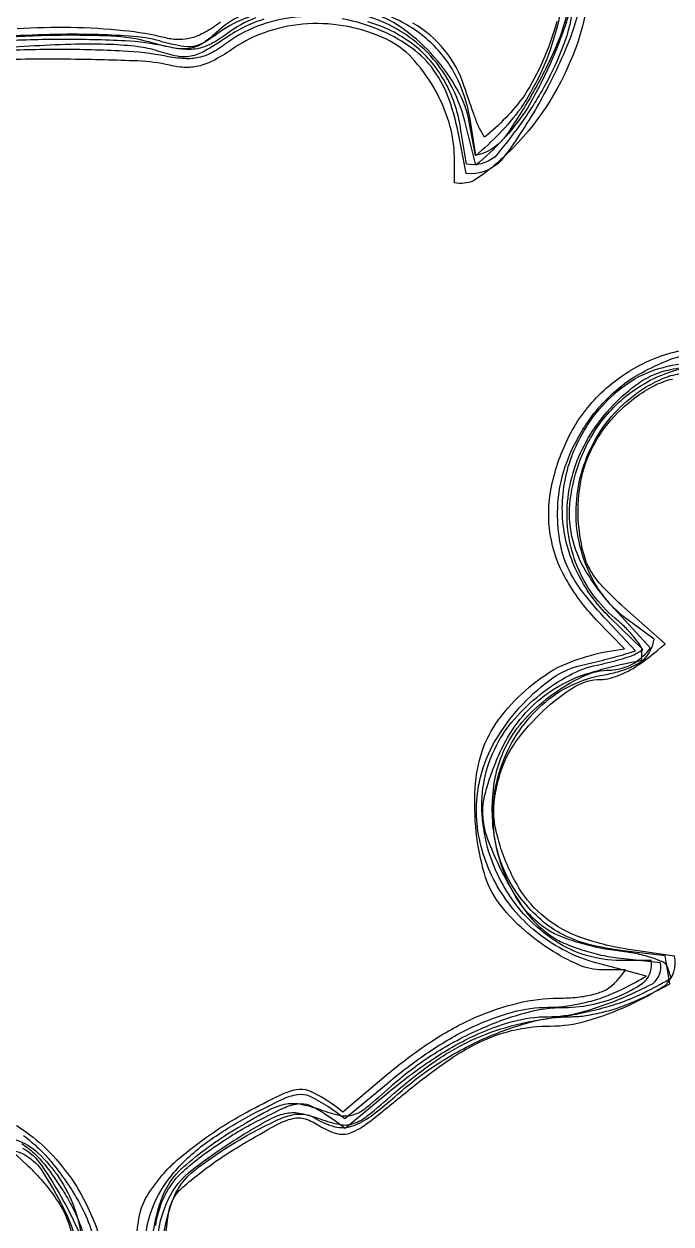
# Model space of a CAD drawing. Extents: x 0 to 564, y 0 to 802.
# Drawn here: x 282 to 351.1, y 429.9 to 558 of the extents above; entities that cross this region are included whole.
import ezdxf

# ---------------------------------------------------------------- set-up
doc = ezdxf.new("R2010")
doc.units = 0

msp = doc.modelspace()

# ---------------------------------------------------------------- linework, layer by layer
at = {"color": 250}
for points in [[(342.152443, 567.339775, -0.123211), (340.934481, 555.422528, -0.106738), (334.247711, 544.75, -0.016401), (332.753758, 543.314014, -0.02114), (331.286343, 542.101562, -0.019497), (330.005346, 541.207623, -0.143546), (328, 541), (327.978027, 543.75), (327.978027, 543.75, 0.072861), (327.406445, 547.445691, 0.056106), (325.77404, 551.191223, 0.057712), (323.423979, 554.358184, 0.093782), (320.725739, 556.325867, 0.062569), (316.618863, 557.678134, 0.062394), (312.301147, 557.974304, 0.063818), (308.133411, 557.200379, 0.071412), (304.465515, 555.412048, -0.022938), (302.406753, 554.148757, -0.060174), (300.802444, 553.499962, -0.073795), (299.292698, 553.322857, -0.050276), (297.575989, 553.549072, 0.048399), (294.152649, 554.013129, 0.00672), (286.98024, 554.189415, 0.008298), (279.23703, 554.147135, 0.012972)], [(294.056611, 428.410483, -0.050601), (294.418541, 431.090717, -0.084781), (295.254801, 433.044115, -0.036736), (296.964783, 435.307098, -0.037651), (298.511715, 436.822213, -0.01623), (300.780422, 438.609596, -0.015951), (303.329536, 440.364515, -0.020336), (305.790894, 441.807861, -0.008055), (309.363812, 443.638923, -0.065919), (311.096222, 444.224251, -0.132461), (312.396674, 444.134104, -0.069715), (316.047363, 441.853424), (320.910156, 445.924774), (320.910156, 445.924774, -0.029462), (325.62432, 449.421042, -0.040771), (330.248119, 451.933437, -0.045563), (334.757028, 453.453574, -0.057405), (339.127563, 453.978027, 0.024555), (341.136486, 454.086316, 0.037677), (342.850689, 454.395187, 0.04497), (344.183401, 454.871825, 0.111643), (346.244904, 457), (343.770325, 457), (343.770325, 457, -0.103476), (341.267984, 457.523468, -0.04071), (338.151455, 459.201073, -0.039423), (335.092696, 461.545678, -0.050171), (332.702301, 464.175507, -0.090647), (331.177368, 467.279261, -0.041912), (330.315819, 471.708748, -0.041379), (330.195772, 476.393634, -0.065514), (330.945038, 480.333435, -0.079487), (332.666782, 483.661587, -0.052991), (335.573265, 486.832363, -0.05312), (339.070095, 489.312116, -0.081492), (346.149414, 491.25061), (343.136047, 494.375305), (343.136047, 494.375305, -0.064107), (339.841491, 498.807406, -0.088846), (338.222038, 503.475033, -0.088655), (338.321569, 508.422277, -0.063555), (340.085815, 513.677307, -0.084034), (343.400452, 518.334842, -0.081637), (348.093521, 521.697281, -0.08253), (353.568333, 523.355476, -0.088691)], [(281.209829, 440.372474, -0.05066), (283.967953, 438.280701, -0.047016), (286.728151, 435.176101, -0.04838), (288.829742, 431.638855, -0.025974), (289.899182, 429.018271, -0.057705)]]:
    msp.add_lwpolyline(points, format="xyb", dxfattribs=at)
at = {"color": 7}
for points in [[(339.750214, 562.476929, -0.042949), (338.941981, 557.651197, -0.042421), (337.319317, 553.013611, -0.04428), (335.029854, 548.919397, -0.059282), (330.266602, 543.931274), (329.645538, 547.815247), (329.645538, 547.815247, 0.080646), (328.095509, 552.500337, 0.092224), (325.189289, 556.211296, 0.085078), (320.93265, 558.837147, 0.057896)], [(305.071875, 558.809003, 0.072277), (302.549591, 557.04657, -0.042317), (301.23174, 556.003339, -0.110125), (300.10841, 555.573242, -0.085599), (298.739866, 555.606763, -0.019151), (296.459717, 556.149231, 0.045516), (294.108962, 556.579164, 0.013689), (290.476765, 556.806641, 0.012432), (286.036817, 556.8524, 0.008522), (281, 556.693176, -0.004035)], [(302.997955, 558.151245, -0.029307), (301.352684, 557.080479, -0.059486), (299.932472, 556.480827, -0.070647), (298.580587, 556.290829, -0.061017), (297.156891, 556.467285, 0.036894), (292.646195, 557.248208, 0.019969), (287.019829, 557.573441, 0.019861), (281.276088, 557.447578, 0.031164)], [(338.914812, 558.214446, -0.036889), (337.423729, 554.017357, -0.038595), (335.448482, 550.334172, -0.066643), (331.198547, 545.869751), (330.730591, 546.684875), (330.730591, 546.684875, -0.037768), (330.483557, 547.201963, -0.004626), (330.040379, 548.37606, -0.005456), (329.541225, 549.78373, -0.00448), (329.038086, 551.297485, 0.093172), (326.929164, 555.178666, 0.092541), (323.550545, 558.040024, 0.078995)], [(296.706283, 426.539036, -0.069341), (297.797825, 432.179802, -0.147893), (300.324568, 435.694783, -0.03888), (306.203583, 439.514282, -0.012738), (308.936635, 440.912767, -0.054177), (310.664944, 441.522648, -0.094388), (311.960178, 441.57808, -0.10357), (313.138855, 441.145355, 0.07589), (315.202978, 440.256166, 0.142228), (317.004921, 440.305355, 0.086441), (319.088177, 441.396036, 0.016759), (322.381378, 444.104492, -0.041099), (326.577378, 447.226223, -0.036495), (331.393314, 449.761227, -0.038098), (336.230614, 451.447417, -0.064904), (340.469635, 452, 0.039666), (342.045274, 452.125196, 0.021733), (343.943722, 452.514065, 0.021536), (345.848701, 453.079558, 0.031982), (350.990662, 455.5), (350.733917, 457), (350.477203, 458.5), (345.988586, 459.045868), (345.988586, 459.045868, -0.030464), (342.352355, 459.714807, -0.05722), (339.556919, 460.757946, -0.062886), (337.246219, 462.328886, -0.04543), (335.103821, 464.595123, -0.135399), (332.237213, 471.425616, -0.121746), (333.11285, 479.066204, -0.123088), (337.429636, 485.357801, -0.140191), (344.003967, 488.500671, 0.030985), (345.640242, 488.882621, 0.037946), (347.105541, 489.446117, 0.0418), (348.227076, 490.098034, 0.14968), (349.324554, 492.288147), (346.634277, 494.247864), (346.634277, 494.247864, -0.132412), (342.259659, 499.680446, -0.120393), (341.003807, 506.782825, -0.116914), (343.162962, 513.827811, -0.119981), (348.240845, 519.075195, -0.040028), (350.202757, 520.104064, -0.060419), (352.053864, 520.640945, -0.046653)], [(296.889839, 425.862602, -0.009279), (297.423985, 430.907447, -0.108979), (298.081024, 432.758118, -0.072438), (298.956873, 433.791935, -0.015966), (300.752693, 435.278259, -0.016286), (302.960036, 436.877148, -0.015029), (305.325684, 438.374359, -0.007738), (308.976361, 440.458425, -0.067079), (310.717907, 441.132488, -0.136697), (312.047963, 441.084083, -0.068094), (313.582336, 440.354095, 0.075338), (315.37914, 439.53082, 0.165331), (316.871082, 439.603157, 0.071527), (318.772838, 440.689393, 0.006667), (323, 444.073608, -0.021044), (327.366741, 447.368156, -0.044302), (331.058601, 449.46106, -0.05412), (334.539407, 450.610864, -0.052776), (338.21582, 451, 0.070267), (342.107705, 451.549658, 0.038048), (346.647846, 453.241322, 0.033958), (350.529777, 455.365134, 0.255952), (351.5, 458.475281), (346.871674, 459.137329), (346.871674, 459.137329, -0.04758), (341.599459, 460.411722, -0.084731), (337.69495, 462.551445, -0.089941), (334.871777, 465.763689, -0.059725), (332.855835, 470.25, -0.028951), (332.348651, 472.277458, -0.047177), (332.184155, 474.041939, -0.046146), (332.352235, 475.833314, -0.026335), (332.866058, 477.947266, -0.083199), (334.510164, 481.289902, -0.048994), (337.456783, 484.64249, -0.049658), (340.804595, 487.201337, -0.139234), (343.617065, 488, 0.067456), (344.613366, 488.135026, 0.032436), (345.833664, 488.55883, 0.031434), (347.069618, 489.174202, 0.038984), (350.477173, 491.80481), (346.143158, 495.652405), (346.143158, 495.652405, -0.020449), (343.832047, 497.879615, -0.060574), (342.515301, 499.640812, -0.069252), (341.755223, 501.528945, -0.033099), (341.290497, 504.108429, -0.06027), (341.324446, 508.192519, -0.069238), (342.352489, 511.951477, -0.069456), (344.364012, 515.277655, -0.061204), (347.288055, 518.090088, -0.042923), (349.308638, 519.351011, -0.06279), (351.278267, 520.062622, -0.044006)], [(279.915314, 438.428192), (282.401306, 436.092712), (282.401306, 436.092712, -0.053849), (285.453078, 432.535107, -0.089999), (287.063122, 428.948143, -0.070544)], [(280.185126, 437.696287, -0.158866), (282.213882, 437.191509, -0.110609), (284.018453, 435.40888, -0.024866), (286.183228, 431.640869, -0.037366), (287.302487, 428.971581, -0.066807)]]:
    msp.add_lwpolyline(points, format="xyb", dxfattribs=at)
at = {"color": 8}
for points in [[(341.679321, 561.940308, -0.066323), (340.167743, 556.028752, -0.035291), (336.854168, 549.227211, -0.0307), (333.003241, 543.416508, -0.235236), (329.222595, 542), (328.525574, 545.715454), (328.525574, 545.715454, 0.0377), (327.404998, 549.91408, 0.071756), (325.795956, 553.008965, 0.078695), (323.492292, 555.338679, 0.054424), (320.278992, 557.200806, 0.060197), (315.990338, 558.50972, 0.062073)], [(311.558586, 558.740326, 0.064673), (307.372546, 557.886693, 0.076725), (303.803101, 556.012573, -0.033025), (302.11993, 554.932224, -0.070857), (300.681057, 554.38549, -0.070757), (299.145485, 554.261816, -0.032856), (297.157166, 554.514893, 0.035834), (292.581659, 555.069689, 0.011938), (285.831383, 555.23951, 0.012171), (278.982627, 555.081526, 0.029496)], [(294.953735, 427.71521, -0.0922), (295.712069, 431.557567, -0.077551), (297.825249, 435.135185, -0.063632), (301.354157, 438.45837, -0.036509), (306.328857, 441.54483, -0.00876), (309.635903, 443.203128, -0.07353), (311.227039, 443.696175, -0.136142), (312.471261, 443.550023, -0.055924), (316.279053, 441.116241), (320.889526, 444.949951), (320.889526, 444.949951, -0.02594), (325.539532, 448.42512, -0.037619), (329.998959, 450.947308, -0.043419), (334.184979, 452.488353, -0.066588), (338.009827, 453, 0.033722), (339.809219, 453.121496, 0.02263), (341.83812, 453.490879, 0.022829), (343.779196, 454.030161, 0.041167), (348.5, 456.342194), (343.5, 457.624329), (343.5, 457.624329, -0.097263), (337.370383, 460.54705, -0.096286), (332.775696, 465.579395, -0.099357), (330.497118, 471.823091, -0.111194), (330.941803, 478.200104, -0.066365), (332.599789, 481.876845, -0.049668), (335.311127, 485.403557, -0.051345), (338.504239, 488.167706, -0.098705), (341.591064, 489.524567, 0.003899), (342.808554, 489.803441, 0.003542), (344.061199, 490.110058, 0.003544), (345.177839, 490.400218, 0.011389), (347.330322, 491.063995), (344.285156, 494.281982), (344.285156, 494.281982, -0.024874), (341.665909, 497.341203, -0.056906), (340.095051, 499.934402, -0.065187), (339.272893, 502.585038, -0.042669), (339, 505.776978, -0.073568), (339.647951, 510.156896, -0.062408), (341.549995, 514.434505, -0.062207), (344.456422, 518.123436, -0.072056), (348.052734, 520.775269, -0.024516), (350.656941, 522.009158, -0.056078), (352.741249, 522.611702, -0.051546)], [(281.942597, 439.320569, -0.025406), (283.576904, 437.943512, -0.031165), (284.72108, 436.733641, -0.016115), (286.002804, 435.092213, -0.015957), (287.216351, 433.313879, -0.023283), (288.159332, 431.668274, -0.037028), (289.22202, 429.153171, -0.067422)]]:
    msp.add_lwpolyline(points, format="xyb", dxfattribs=at)
at = {"color": 253}
for points in [[(340.718674, 560.302338, -0.064016), (339.568939, 555.541382, -0.035782), (337.640438, 551.405796, -0.027959), (334.991753, 547.216339, -0.022793), (332.280713, 543.760896, -0.218364), (329.255615, 543), (328.640045, 546.849609), (328.640045, 546.849609, 0.087762), (326.872337, 551.949796, 0.103141), (323.527447, 555.807892, 0.096131), (318.71273, 558.189133, 0.067006)], [(307.632881, 558.459419, 0.048407), (305.634632, 557.68997, 0.032995), (303.532776, 556.457703, -0.019247), (301.293871, 555.061037, -0.082802), (299.825836, 554.518448, -0.096196), (298.373449, 554.522803, -0.031001), (296.281586, 555.072083, 0.050396), (294.189055, 555.535763, 0.019065), (291.200123, 555.773079, 0.016298), (287.50179, 555.804565, 0.009942), (283.138367, 555.61261, -0.003016), (274.146941, 555.092193, -0.03382)], [(295.493835, 426.349589, -0.065112), (296.602222, 432.265095, -0.135355), (299.072915, 436.00072, -0.044241), (304.462036, 439.921417, -0.009969), (307.963392, 441.928941, -0.067099), (309.828163, 442.645065, -0.104692), (311.44739, 442.683999, -0.04062), (313.622284, 442.091949, 0.032914), (315.797791, 441.463615, 0.132531), (317.166912, 441.529602, 0.09392), (318.561811, 442.289783, 0.012112), (321.151245, 444.51767, -0.040531), (325.502063, 447.850624, -0.0365), (330.484478, 450.570656, -0.038268), (335.465493, 452.390249, -0.067972), (339.785187, 452.990234, 0.055583), (342.870238, 453.341372, 0.049163), (345.939217, 454.367367, 0.05266), (348.301564, 455.739158, 0.239285), (349, 458), (345.734406, 458), (345.734406, 458, -0.146518), (338.73, 460.097578, -0.116584), (333.286995, 465.861801, -0.114416), (330.935943, 473.549636, -0.137403), (332.464081, 480.930542, -0.060499), (334.389833, 483.756906, -0.044407), (337.133469, 486.380772, -0.045055), (340.234364, 488.431415, -0.07085), (343.226044, 489.532867, 0.008071), (344.538659, 489.836696, 0.009402), (345.775223, 490.168839, 0.008529), (346.808387, 490.486474, 0.054599), (348.11322, 491.188019), (344.591248, 494.60849), (344.591248, 494.60849, -0.088041), (341.050065, 499.523065, -0.095291), (339.541641, 505.222126, -0.095496), (340.255998, 511.06413, -0.08884), (343.091675, 516.389404, -0.05962), (345.816578, 519.113127, -0.075542), (348.910484, 520.865257, -0.067552), (352.657609, 521.740988, -0.037343)], [(281.129448, 438.866051, -0.107484), (283.521404, 437.441267, -0.058777), (285.735809, 434.822937, -0.057275), (287.371098, 431.604978, -0.064203), (288.154476, 428.221367, -0.023191)]]:
    msp.add_lwpolyline(points, format="xyb", dxfattribs=at)
at = {"color": 254}
for points in [[(306.142035, 558.719681, 0.083144), (302.837708, 557.038147, -0.027769), (300.962875, 555.806827, -0.096901), (299.600895, 555.33667, -0.084899), (298.066299, 555.383024, -0.018353), (295.475861, 556.006775, 0.058041), (291.308399, 556.666658, 0.015874), (284.642151, 556.72892, 0.016581), (277.835496, 556.350321, 0.041262)], [(340.034393, 559.263, -0.051355), (338.64493, 555.108921, -0.025345), (336.091221, 550.156433, -0.020809), (333.259744, 545.723096, -0.161136), (330.238922, 543.912964), (329.570129, 547.477844), (329.570129, 547.477844, 0.081948), (328.308746, 550.944463, 0.05293), (325.82719, 554.433258, 0.052772), (322.656118, 557.336441, 0.079442), (319.333435, 559.054993, 0.065209)], [(296.251564, 427.919254, -0.094966), (297.366615, 432.402832, -0.12153), (299.966936, 435.651575, -0.027315), (305.861725, 439.678497, -0.015433), (308.474608, 441.153236, -0.075949), (310.070572, 441.702339, -0.097631), (311.561647, 441.680151, -0.034376), (313.628021, 441.089874, 0.037299), (315.776809, 440.489588, 0.133508), (317.18679, 440.585041, 0.086828), (318.675445, 441.410444, 0.010576), (321.540924, 443.827118, -0.027914), (325.776177, 447.15485, -0.043375), (329.797089, 449.475609, -0.045132), (334.036555, 451.006668, -0.033622), (338.924103, 451.942322, 0.02021), (341.30173, 452.331746, 0.015997), (343.835506, 452.937725, 0.016281), (346.153042, 453.652846, 0.03828), (351.127563, 456.11731), (350.734619, 457.308655), (350.734619, 457.308655, 0.207537), (350.294304, 457.802831, 0.030179), (349.011623, 458.305313, 0.029965), (347.334209, 458.739202, 0.021551), (345.420837, 459.028595, -0.025889), (343.341509, 459.361534, -0.021234), (341.162994, 459.924767, -0.021743), (339.201834, 460.616166, -0.051708), (337.836151, 461.337158, -0.118724), (334.349164, 465.114902, -0.080956), (332.350151, 470.634106, -0.079254), (332.183863, 476.623512, -0.104655), (333.994598, 481.759155, -0.061366), (336.067358, 484.374861, -0.044302), (338.941753, 486.745102, -0.045592), (341.990192, 488.449867, -0.104617), (344.549988, 488.996277, 0.049221), (345.420748, 489.083799, 0.037783), (346.341595, 489.34269, 0.038791), (347.173748, 489.721457, 0.070294), (348.940674, 491.340698), (345.032501, 495.580566), (345.032501, 495.580566, -0.048081), (342.069866, 499.488893, -0.083233), (340.537426, 503.254921, -0.087711), (340.359396, 507.174131, -0.058876), (341.459229, 511.532379, -0.08724), (344.315164, 516.309287, -0.089721), (348.605076, 519.770916, -0.092977), (353.697804, 521.427922, -0.102468)], [(281.850937, 437.9748, -0.112732), (283.872108, 436.132729, -0.027201), (286.265137, 432.254181, -0.018923), (287.806158, 429.148448, -0.072576)]]:
    msp.add_lwpolyline(points, format="xyb", dxfattribs=at)
at = {"color": 9}
for points in [[(306.732505, 558.624614, 0.063754), (303.671143, 556.914978, -0.033501), (302.022317, 555.858931, -0.075281), (300.631485, 555.34745, -0.073759), (299.133695, 555.265183, -0.031131), (297.138092, 555.576233, 0.042081), (292.799945, 556.155595, 0.012545), (286.115429, 556.313133, 0.013051), (279.219977, 556.122595, 0.02782)], [(340.357347, 559.524946, -0.031324), (338.31073, 553.945213, -0.031328), (335.581832, 548.662569, -0.071978), (330.263, 542.898438), (329.086365, 547.571289), (329.086365, 547.571289, 0.0615), (327.53324, 551.581305, 0.070035), (325.101421, 554.901184, 0.070517), (321.863378, 557.403596, 0.063613), (317.944153, 559.015015, 0.046575)], [(296.070343, 429.712341, -0.072922), (296.921667, 432.648658, -0.084249), (298.555176, 435.057587, -0.03409), (299.962871, 436.339478, -0.014528), (302.005699, 437.865063, -0.014298), (304.286848, 439.372023, -0.018225), (306.476074, 440.621887, -0.009017), (309.701052, 442.236982, -0.075672), (311.254696, 442.709431, -0.136738), (312.483185, 442.551767, -0.052944), (316.323822, 440.084869), (320.911926, 443.908051), (320.911926, 443.908051, -0.02567), (325.570525, 447.401132, -0.037466), (330.027653, 449.936314, -0.04336), (334.200409, 451.485992, -0.067333), (338, 452, 0.06516), (341.378652, 452.442185, 0.031686), (345.51252, 453.828751, 0.025233), (349.194247, 455.550487, 0.277542), (350, 457.739899), (345.385773, 458.259979), (345.385773, 458.259979, -0.029709), (343.425926, 458.599728, -0.023359), (341.352699, 459.190865, -0.023904), (339.472223, 459.925138, -0.052331), (338.135773, 460.698578, -0.078474), (335.7636, 463.07273, -0.034003), (333.383595, 466.865742, -0.033819), (331.560082, 470.8972, -0.089531), (331, 474, -0.058096), (331.150583, 475.291611, -0.019327), (331.660942, 477.130142, -0.018942), (332.388748, 479.140798, -0.020471), (333.25, 481.038116, -0.059343), (335.276817, 484.094183, -0.063461), (337.924454, 486.511192, -0.059663), (341.240503, 488.296825, -0.043784), (348, 490.038116), (348, 491.083618), (348, 491.083618, 0.14983), (347.832063, 491.63146, 0.024384), (347.156853, 492.531456, 0.025017), (346.228723, 493.542973, 0.019711), (345.1297, 494.544312, -0.121729), (341.085984, 500.101757, -0.119886), (340.066223, 506.935814, -0.112632), (342.304834, 513.809904, -0.098062), (347.389008, 519.438232, -0.054745), (349.126729, 520.459319, -0.05438), (351.048504, 521.081741, -0.038556), (353.572981, 521.405343, -0.012605)], [(281.756045, 438.456081, -0.038017), (283.07016, 437.437775, -0.038459), (284.031059, 436.424135, -0.016296), (285.16436, 434.93095, -0.01601), (286.276377, 433.250634, -0.020177), (287.190491, 431.625031, -0.038133), (288.266665, 429.04866, -0.066942)]]:
    msp.add_lwpolyline(points, format="xyb", dxfattribs=at)

doc.saveas('drawing.dxf')
